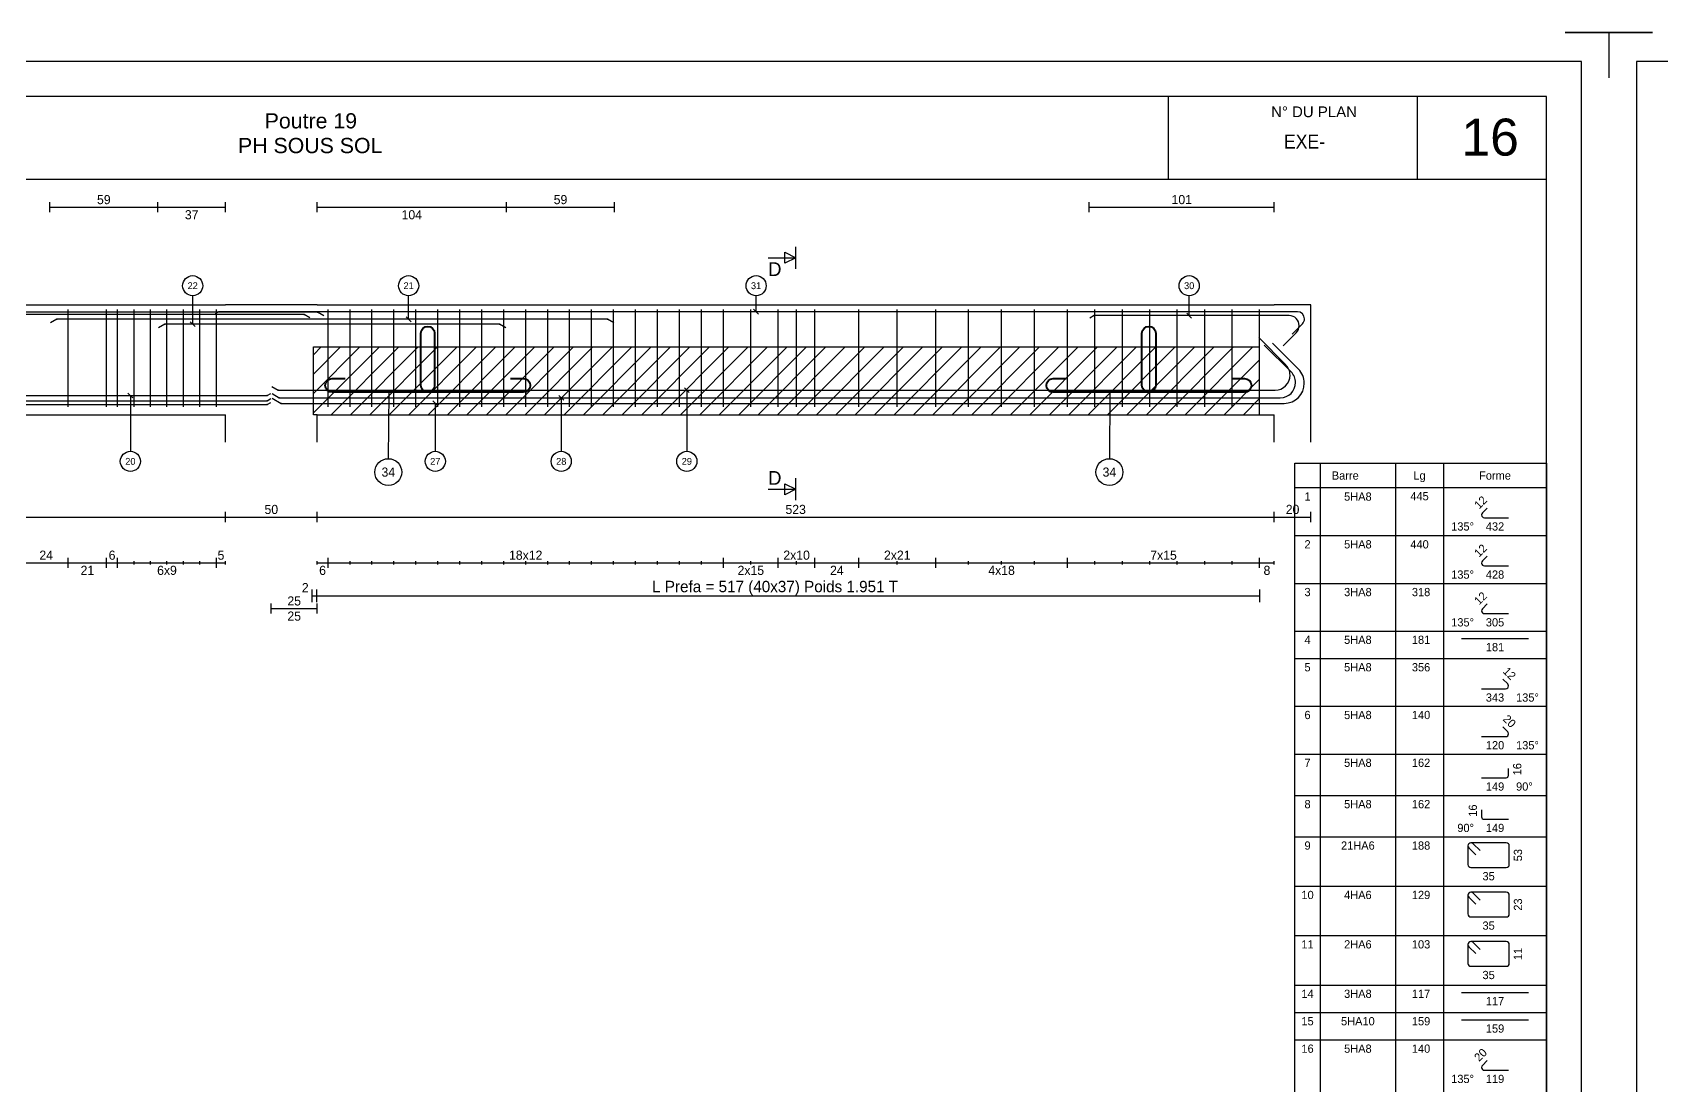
# Model space of a CAD drawing. Extents: x -12912 to 27386, y 1818 to 8189.
# Drawn here: x 5856 to 6746, y 3411 to 3986 of the extents above; entities that cross this region are included whole.
import ezdxf
from ezdxf.enums import TextEntityAlignment as Align

# ---------------------------------------------------------------- set-up
doc = ezdxf.new("R2010")
doc.units = 0
doc.header["$MEASUREMENT"] = 0
doc.linetypes.add('CONTINUE', pattern=[0])
doc.linetypes.add('MEDIUM_DASH', pattern=[0.5, 0.35, -0.15])
doc.layers.get('0').update_dxf_attribs({"linetype": 'CONTINUOUS'})
for name, color, linetype in [('1', 7, 'CONTINUOUS'), ('104', 7, 'CONTINUOUS'), ('173', 7, 'CONTINUOUS'), ('5', 7, 'CONTINUOUS'), ('6', 7, 'CONTINUOUS'), ('7', 7, 'CONTINUOUS'), ('GO-CARTOUCHE', 7, 'CONTINUOUS'), ('GO-TEXTE', 9, 'CONTINUOUS'), ('PYC-HACHURE', 7, 'CONTINUOUS'), ('RDC COFFRAGE', 7, 'CONTINUOUS')]:
    doc.layers.add(name, color=color, linetype=linetype)
doc.layers.add('PYC- HACHURES', color=7, linetype='CONTINUOUS', lineweight=18)
doc.styles.add('TEXTEBA', font='ARIAL.TTF')

# ---------------------------------------------------------------- blocks, each defined once
blk = doc.blocks.new('A$C20507BFC')
at = {"layer": 'RDC COFFRAGE', "color": 5, "linetype": 'CONTINUE', "lineweight": 40, "ltscale": 0.01}
for points in [[(56, 36.05), (56, 36.05)], [(52.25, 32.3), (52.25, 3.75)], [(59.75, 3.75), (59.75, 32.3)], [(0, 3.75), (0, 3.75)], [(10.84, 7.49), (3.75, 7.49)], [(108.25, 7.49), (101.16, 7.49)], [(112, 3.75), (112, 3.75)], [(3.75, 0), (56, 0)], [(56, 0), (108.25, 0)]]:
    blk.add_lwpolyline(points, dxfattribs=at)
for centre, start, end in [((56, 32.3), 90, 180), ((56, 32.3), 0, 90), ((3.75, 3.75), 90, 180), ((3.75, 3.75), 180, 270), ((56, 3.75), 180, 270), ((56, 3.75), 270, 0), ((108.25, 3.75), 0, 90), ((108.25, 3.75), 270, 0)]:
    blk.add_arc(centre, 3.75, start, end, dxfattribs=at)

msp = doc.modelspace()

# ---------------------------------------------------------------- hatches: boundary and pattern name
at = {"layer": 'PYC- HACHURES', "lineweight": 15}
h = msp.add_hatch(dxfattribs=at)
h.set_pattern_fill('ANSI31', color=104, scale=60, style=0)
h.set_pattern_definition([(45, (-411.665, -680.478), (-5.303301, 5.303301), [])])
h.paths.add_polyline_path([(6526.537, 3814.555), (6009.537, 3814.555), (6009.537, 3777.555), (6526.537, 3777.555)])

# ---------------------------------------------------------------- linework, layer by layer
for p, q in [((6693.537, 3986.389), (6717.345, 3986.389)), ((6717.345, 3986.389), (6693.537, 3986.389)), ((6693.537, 3986.389), (6717.345, 3986.389)), ((6717.345, 3986.389), (6693.537, 3986.389)), ((6693.537, 3986.389), (6717.345, 3986.389)), ((6693.537, 3986.389), (6717.345, 3986.389)), ((6717.345, 3986.389), (6693.537, 3986.389)), ((6693.537, 3986.389), (6717.345, 3986.389)), ((6717.345, 3986.389), (6693.537, 3986.389)), ((6693.537, 3986.389), (6717.345, 3986.389)), ((6693.537, 3986.389), (6717.345, 3986.389)), ((6717.345, 3986.389), (6693.537, 3986.389)), ((6693.537, 3986.389), (6717.345, 3986.389)), ((6717.345, 3986.389), (6693.537, 3986.389)), ((6693.537, 3986.389), (6717.345, 3986.389)), ((6693.537, 3986.389), (6717.345, 3986.389)), ((6717.345, 3986.389), (6693.537, 3986.389)), ((6693.537, 3986.389), (6717.345, 3986.389)), ((6717.345, 3986.389), (6693.537, 3986.389)), ((6693.537, 3986.389), (6717.345, 3986.389)), ((6693.537, 3986.389), (6717.345, 3986.389)), ((6717.345, 3986.389), (6693.537, 3986.389)), ((6693.537, 3986.389), (6717.345, 3986.389)), ((6717.345, 3986.389), (6693.537, 3986.389)), ((6693.537, 3986.389), (6717.345, 3986.389)), ((6693.537, 3986.389), (6717.345, 3986.389)), ((6717.345, 3986.389), (6693.537, 3986.389)), ((6693.537, 3986.389), (6717.345, 3986.389)), ((6717.345, 3986.389), (6693.537, 3986.389)), ((6693.537, 3986.389), (6717.345, 3986.389)), ((6693.537, 3986.389), (6717.345, 3986.389)), ((6717.345, 3986.389), (6717.345, 3962.582)), ((6717.345, 3986.389), (6717.345, 3962.582)), ((6717.345, 3986.389), (6717.345, 3962.582)), ((6717.345, 3986.389), (6717.345, 3962.582)), ((6717.345, 3986.389), (6717.345, 3962.582)), ((6717.345, 3986.389), (6717.345, 3962.582)), ((6717.345, 3986.389), (6717.345, 3962.582)), ((6717.345, 3986.389), (6717.345, 3962.582)), ((6717.345, 3986.389), (6717.345, 3962.582)), ((6717.345, 3986.389), (6717.345, 3962.582)), ((6717.345, 3986.389), (6717.345, 3962.582)), ((6717.345, 3986.389), (6717.345, 3962.582)), ((6717.345, 3986.389), (6717.345, 3962.582)), ((6717.345, 3986.389), (6717.345, 3962.582)), ((6717.345, 3986.389), (6717.345, 3962.582)), ((6717.345, 3986.389), (6717.345, 3962.582)), ((6717.345, 3986.389), (6717.345, 3962.582)), ((6741.152, 3986.389), (6717.345, 3986.389)), ((6717.345, 3986.389), (6741.152, 3986.389)), ((6741.152, 3986.389), (6717.345, 3986.389)), ((6717.345, 3986.389), (6741.152, 3986.389)), ((6741.152, 3986.389), (6717.345, 3986.389)), ((6741.152, 3986.389), (6717.345, 3986.389)), ((6717.345, 3986.389), (6741.152, 3986.389)), ((6741.152, 3986.389), (6717.345, 3986.389)), ((6717.345, 3986.389), (6741.152, 3986.389)), ((6741.152, 3986.389), (6717.345, 3986.389)), ((6741.152, 3986.389), (6717.345, 3986.389)), ((6717.345, 3986.389), (6741.152, 3986.389)), ((6741.152, 3986.389), (6717.345, 3986.389)), ((6717.345, 3986.389), (6741.152, 3986.389)), ((6741.152, 3986.389), (6717.345, 3986.389)), ((6741.152, 3986.389), (6717.345, 3986.389)), ((6717.345, 3986.389), (6741.152, 3986.389)), ((6741.152, 3986.389), (6717.345, 3986.389)), ((6717.345, 3986.389), (6741.152, 3986.389)), ((6741.152, 3986.389), (6717.345, 3986.389)), ((6741.152, 3986.389), (6717.345, 3986.389)), ((6717.345, 3986.389), (6717.345, 3962.582)), ((6717.345, 3986.389), (6741.152, 3986.389)), ((6741.152, 3986.389), (6717.345, 3986.389)), ((6717.345, 3986.389), (6741.152, 3986.389)), ((6741.152, 3986.389), (6717.345, 3986.389)), ((6741.152, 3986.389), (6717.345, 3986.389)), ((6717.345, 3986.389), (6717.345, 3962.582)), ((6717.345, 3986.389), (6741.152, 3986.389)), ((6741.152, 3986.389), (6717.345, 3986.389)), ((6717.345, 3986.389), (6741.152, 3986.389)), ((6741.152, 3986.389), (6717.345, 3986.389)), ((6741.152, 3986.389), (6717.345, 3986.389)), ((6717.345, 3986.389), (6717.345, 3962.582)), ((6717.345, 3986.389), (6717.345, 3962.582)), ((6717.345, 3986.389), (6717.345, 3962.582)), ((6717.345, 3986.389), (6717.345, 3962.582)), ((6717.345, 3986.389), (6717.345, 3962.582)), ((6717.345, 3986.389), (6717.345, 3962.582)), ((6717.345, 3986.389), (6717.345, 3962.582)), ((6717.345, 3986.389), (6717.345, 3962.582)), ((6741.152, 3986.389), (6717.345, 3986.389)), ((6717.345, 3986.389), (6741.152, 3986.389)), ((6741.152, 3986.389), (6717.345, 3986.389)), ((6717.345, 3986.389), (6741.152, 3986.389)), ((6741.152, 3986.389), (6717.345, 3986.389)), ((6741.152, 3986.389), (6717.345, 3986.389)), ((6717.345, 3986.389), (6741.152, 3986.389)), ((6741.152, 3986.389), (6717.345, 3986.389)), ((6717.345, 3986.389), (6741.152, 3986.389)), ((6741.152, 3986.389), (6717.345, 3986.389)), ((6741.152, 3986.389), (6717.345, 3986.389)), ((6717.345, 3986.389), (6741.152, 3986.389)), ((6741.152, 3986.389), (6717.345, 3986.389)), ((6717.345, 3986.389), (6741.152, 3986.389)), ((6741.152, 3986.389), (6717.345, 3986.389)), ((6741.152, 3986.389), (6717.345, 3986.389)), ((6717.345, 3986.389), (6741.152, 3986.389)), ((6741.152, 3986.389), (6717.345, 3986.389)), ((6717.345, 3986.389), (6741.152, 3986.389)), ((6741.152, 3986.389), (6717.345, 3986.389)), ((6741.152, 3986.389), (6717.345, 3986.389)), ((6717.345, 3986.389), (6717.345, 3962.582)), ((6717.345, 3986.389), (6741.152, 3986.389)), ((6741.152, 3986.389), (6717.345, 3986.389)), ((6717.345, 3986.389), (6741.152, 3986.389)), ((6741.152, 3986.389), (6717.345, 3986.389)), ((6741.152, 3986.389), (6717.345, 3986.389)), ((6717.345, 3986.389), (6717.345, 3962.582)), ((6717.345, 3986.389), (6741.152, 3986.389)), ((6741.152, 3986.389), (6717.345, 3986.389)), ((6717.345, 3986.389), (6741.152, 3986.389)), ((6741.152, 3986.389), (6717.345, 3986.389)), ((6741.152, 3986.389), (6717.345, 3986.389)), ((6717.345, 3986.389), (6717.345, 3962.582)), ((6717.345, 3986.389), (6717.345, 3962.582)), ((6717.345, 3986.389), (6717.345, 3962.582)), ((6717.345, 3986.389), (6717.345, 3962.582)), ((6717.345, 3986.389), (6717.345, 3962.582)), ((6717.345, 3986.389), (6717.345, 3962.582)), ((6717.345, 3986.389), (6717.345, 3962.582)), ((6717.345, 3986.389), (6717.345, 3962.582)), ((6741.152, 3986.389), (6717.345, 3986.389)), ((6717.345, 3986.389), (6741.152, 3986.389)), ((6741.152, 3986.389), (6717.345, 3986.389)), ((6717.345, 3986.389), (6741.152, 3986.389)), ((6741.152, 3986.389), (6717.345, 3986.389)), ((6741.152, 3986.389), (6717.345, 3986.389)), ((6717.345, 3986.389), (6741.152, 3986.389)), ((6741.152, 3986.389), (6717.345, 3986.389)), ((6717.345, 3986.389), (6741.152, 3986.389)), ((6741.152, 3986.389), (6717.345, 3986.389)), ((6741.152, 3986.389), (6717.345, 3986.389)), ((6717.345, 3986.389), (6741.152, 3986.389)), ((6741.152, 3986.389), (6717.345, 3986.389)), ((6717.345, 3986.389), (6741.152, 3986.389)), ((6741.152, 3986.389), (6717.345, 3986.389)), ((6741.152, 3986.389), (6717.345, 3986.389)), ((6717.345, 3986.389), (6741.152, 3986.389)), ((6741.152, 3986.389), (6717.345, 3986.389)), ((6717.345, 3986.389), (6741.152, 3986.389)), ((6741.152, 3986.389), (6717.345, 3986.389)), ((6741.152, 3986.389), (6717.345, 3986.389)), ((6717.345, 3986.389), (6717.345, 3962.582)), ((6717.345, 3986.389), (6741.152, 3986.389)), ((6741.152, 3986.389), (6717.345, 3986.389)), ((6717.345, 3986.389), (6741.152, 3986.389)), ((6741.152, 3986.389), (6717.345, 3986.389)), ((6741.152, 3986.389), (6717.345, 3986.389)), ((6717.345, 3986.389), (6717.345, 3962.582)), ((6717.345, 3986.389), (6741.152, 3986.389)), ((6741.152, 3986.389), (6717.345, 3986.389)), ((6717.345, 3986.389), (6741.152, 3986.389)), ((6741.152, 3986.389), (6717.345, 3986.389)), ((6741.152, 3986.389), (6717.345, 3986.389)), ((6717.345, 3986.389), (6717.345, 3962.582)), ((6717.345, 3986.389), (6717.345, 3962.582)), ((6717.345, 3986.389), (6717.345, 3962.582)), ((6717.345, 3986.389), (6717.345, 3962.582)), ((6717.345, 3986.389), (6717.345, 3962.582)), ((6717.345, 3986.389), (6717.345, 3962.582)), ((6717.345, 3986.389), (6717.345, 3962.582)), ((6717.345, 3986.389), (6717.345, 3962.582)), ((6741.152, 3986.389), (6717.345, 3986.389)), ((6717.345, 3986.389), (6741.152, 3986.389)), ((6741.152, 3986.389), (6717.345, 3986.389)), ((6717.345, 3986.389), (6741.152, 3986.389)), ((6741.152, 3986.389), (6717.345, 3986.389)), ((6741.152, 3986.389), (6717.345, 3986.389)), ((6717.345, 3986.389), (6741.152, 3986.389)), ((6741.152, 3986.389), (6717.345, 3986.389)), ((6717.345, 3986.389), (6741.152, 3986.389)), ((6741.152, 3986.389), (6717.345, 3986.389)), ((6741.152, 3986.389), (6717.345, 3986.389)), ((6717.345, 3986.389), (6741.152, 3986.389)), ((6741.152, 3986.389), (6717.345, 3986.389)), ((6717.345, 3986.389), (6741.152, 3986.389)), ((6741.152, 3986.389), (6717.345, 3986.389)), ((6741.152, 3986.389), (6717.345, 3986.389)), ((6717.345, 3986.389), (6741.152, 3986.389)), ((6741.152, 3986.389), (6717.345, 3986.389)), ((6717.345, 3986.389), (6741.152, 3986.389)), ((6741.152, 3986.389), (6717.345, 3986.389)), ((6741.152, 3986.389), (6717.345, 3986.389)), ((6717.345, 3986.389), (6717.345, 3962.582)), ((6717.345, 3986.389), (6741.152, 3986.389)), ((6741.152, 3986.389), (6717.345, 3986.389)), ((6717.345, 3986.389), (6741.152, 3986.389)), ((6741.152, 3986.389), (6717.345, 3986.389)), ((6741.152, 3986.389), (6717.345, 3986.389)), ((6717.345, 3986.389), (6717.345, 3962.582)), ((6717.345, 3986.389), (6741.152, 3986.389)), ((6741.152, 3986.389), (6717.345, 3986.389)), ((6717.345, 3986.389), (6741.152, 3986.389)), ((6741.152, 3986.389), (6717.345, 3986.389)), ((6741.152, 3986.389), (6717.345, 3986.389)), ((6717.345, 3986.389), (6717.345, 3962.582)), ((6717.345, 3985.504), (6717.345, 3961.697)), ((6717.345, 3985.504), (6717.345, 3961.697)), ((6717.345, 3985.504), (6717.345, 3961.697)), ((6717.345, 3985.504), (6717.345, 3961.697)), ((6717.345, 3985.504), (6717.345, 3961.697)), ((6717.345, 3985.504), (6717.345, 3961.697)), ((6717.345, 3985.504), (6717.345, 3961.697)), ((6717.345, 3985.504), (6717.345, 3961.697)), ((6717.345, 3985.504), (6717.345, 3961.697)), ((6717.345, 3985.504), (6717.345, 3961.697)), ((6717.345, 3985.504), (6717.345, 3961.697)), ((6717.345, 3985.504), (6717.345, 3961.697)), ((6717.345, 3985.504), (6717.345, 3961.697)), ((6717.345, 3985.504), (6717.345, 3961.697)), ((6717.345, 3985.504), (6717.345, 3961.697)), ((6717.345, 3985.504), (6717.345, 3961.697)), ((6717.345, 3985.504), (6717.345, 3961.697)), ((6717.345, 3985.504), (6717.345, 3961.697)), ((6717.345, 3985.504), (6717.345, 3961.697)), ((6717.345, 3985.504), (6717.345, 3961.697)), ((6717.345, 3985.504), (6717.345, 3961.697))]:
    msp.add_line(p, q)
at = {"layer": '1', "color": 1}
for points in [[(6540.745, 3804.943), (6526.028, 3819.66)], [(6543.716, 3800.963), (6529.09, 3815.59)], [(6547.725, 3802.523), (6533.583, 3816.665)], [(5986.887, 3792.951), (5990.361, 3790.944)], [(6543.147, 3799.144), (6543.147, 3799.144)], [(6546.147, 3795.094), (6546.147, 3795.094)], [(6550.947, 3794.744), (6550.947, 3794.744)], [(5708.722, 3788.044), (5984.351, 3788.044)], [(5708.722, 3785.194), (5984.351, 3785.194)], [(5708.722, 3783.144), (5984.351, 3783.144)], [(5984.351, 3788.044), (5986.337, 3789.191)], [(5984.351, 3785.194), (5986.337, 3786.341)], [(5984.351, 3783.144), (5986.337, 3784.291)], [(5986.937, 3789.087), (5990.908, 3786.794)], [(5987.037, 3786.61), (5992.001, 3783.744)], [(5990.361, 3790.944), (6534.947, 3790.944)], [(5990.908, 3786.794), (6537.847, 3786.794)], [(5992.001, 3783.744), (6539.947, 3783.744)]]:
    msp.add_lwpolyline(points, dxfattribs=at)
for centre, radius, start, end in [((6534.947, 3799.144), 8.2, 0, 45), ((6537.847, 3795.094), 8.3, 0, 45), ((6539.947, 3794.744), 11, 0, 45), ((6534.947, 3799.144), 8.2, 270, 0), ((6537.847, 3795.094), 8.3, 270, 0), ((6539.947, 3794.744), 11, 270, 0)]:
    msp.add_arc(centre, radius, start, end, dxfattribs=at)
for p in [(5984.351, 3788.044), (5984.351, 3785.194), (5984.351, 3783.144), (5990.361, 3790.944), (5990.908, 3786.794), (5992.001, 3783.744)]:
    msp.add_point(p, dxfattribs=at)
at = {"layer": '104', "color": 104}
for points in [[(6258.037, 3863.305), (6273.037, 3863.305)], [(6273.037, 3857.305), (6273.037, 3869.305)], [(6273.037, 3730.805), (6273.037, 3742.805)], [(6258.037, 3736.805), (6273.037, 3736.805)]]:
    msp.add_lwpolyline(points, dxfattribs=at)
for points in [[(6273.037, 3863.305), (6267.037, 3860.305), (6267.037, 3866.305), (6273.037, 3863.305)], [(6273.037, 3736.805), (6267.037, 3733.805), (6267.037, 3739.805), (6273.037, 3736.805)]]:
    msp.add_lwpolyline(points, close=True, dxfattribs=at)
at = {"layer": '173', "color": 173}
for points in [[(6011.724, 3833.555), (5681.349, 3833.555)], [(6004.554, 3832.255), (5688.519, 3832.255)], [(5875.537, 3781.944), (5875.537, 3835.055)], [(5896.537, 3781.944), (5896.537, 3835.055)], [(5902.537, 3781.944), (5902.537, 3835.055)], [(5911.537, 3781.944), (5911.537, 3835.055)], [(5920.537, 3781.944), (5920.537, 3835.055)], [(5929.537, 3781.944), (5929.537, 3835.055)], [(5938.537, 3781.944), (5938.537, 3835.055)], [(5947.537, 3781.944), (5947.537, 3835.055)], [(5957.858, 3833.855), (5955.872, 3832.709)], [(5956.537, 3781.944), (5956.537, 3835.055)], [(6547.147, 3833.855), (5957.858, 3833.855)], [(6007.533, 3830.535), (6004.554, 3832.255)], [(6015.199, 3831.549), (6011.724, 3833.555)], [(6017.537, 3781.944), (6017.537, 3835.055)], [(6029.537, 3781.944), (6029.537, 3835.055)], [(6041.537, 3781.944), (6041.537, 3835.055)], [(6053.537, 3781.944), (6053.537, 3835.055)], [(6065.537, 3781.944), (6065.537, 3835.055)], [(6077.537, 3781.944), (6077.537, 3835.055)], [(6089.537, 3781.944), (6089.537, 3835.055)], [(6101.537, 3781.944), (6101.537, 3835.055)], [(6113.537, 3781.944), (6113.537, 3835.055)], [(6125.537, 3781.944), (6125.537, 3835.055)], [(6137.537, 3781.944), (6137.537, 3835.055)], [(6149.537, 3781.944), (6149.537, 3835.055)], [(6161.537, 3781.944), (6161.537, 3835.055)], [(6173.537, 3781.944), (6173.537, 3835.055)], [(6185.537, 3781.944), (6185.537, 3835.055)], [(6197.537, 3781.944), (6197.537, 3835.055)], [(6209.537, 3781.944), (6209.537, 3835.055)], [(6221.537, 3781.944), (6221.537, 3835.055)], [(6233.537, 3781.944), (6233.537, 3835.055)], [(6248.537, 3781.944), (6248.537, 3835.055)], [(6263.537, 3781.944), (6263.537, 3835.055)], [(6273.537, 3781.944), (6273.537, 3835.055)], [(6283.537, 3781.944), (6283.537, 3835.055)], [(6307.537, 3781.944), (6307.537, 3835.055)], [(6328.537, 3781.944), (6328.537, 3835.055)], [(6349.537, 3781.944), (6349.537, 3835.055)], [(6367.537, 3781.944), (6367.537, 3835.055)], [(6385.537, 3781.944), (6385.537, 3835.055)], [(6403.537, 3781.944), (6403.537, 3835.055)], [(6421.537, 3781.944), (6421.537, 3835.055)], [(6436.537, 3781.944), (6436.537, 3835.055)], [(6451.537, 3781.944), (6451.537, 3835.055)], [(6466.537, 3781.944), (6466.537, 3835.055)], [(6481.537, 3781.944), (6481.537, 3835.055)], [(6496.537, 3781.944), (6496.537, 3835.055)], [(6511.537, 3781.944), (6511.537, 3835.055)], [(6526.537, 3781.944), (6526.537, 3835.055)], [(6544.248, 3821.54), (6549.905, 3827.197)], [(6551.047, 3829.955), (6551.047, 3829.955)], [(6559.595, 3751.063), (6559.595, 3038.329)], [(6600.845, 3751.063), (6600.845, 3038.329)], [(6626.97, 3751.063), (6626.97, 3038.329)], [(6683.345, 3751.063), (6683.345, 3038.329)], [(6545.845, 3737.763), (6683.345, 3737.763)], [(6647.782, 3722.79), (6647.782, 3722.79)], [(6650.848, 3726.504), (6648.241, 3723.897)], [(6649.348, 3721.224), (6662.532, 3721.224)], [(6545.845, 3711.47), (6683.345, 3711.47)], [(6647.782, 3696.497), (6647.782, 3696.497)], [(6650.848, 3700.211), (6648.241, 3697.604)], [(6649.348, 3694.931), (6662.532, 3694.931)], [(6545.845, 3685.378), (6683.345, 3685.378)], [(6647.782, 3670.404), (6647.782, 3670.404)], [(6650.848, 3674.119), (6648.241, 3671.511)], [(6649.348, 3668.839), (6662.532, 3668.839)], [(6545.845, 3659.286), (6683.345, 3659.286)], [(6636.835, 3655.286), (6673.479, 3655.286)], [(6545.845, 3644.286), (6683.345, 3644.286)], [(6662.073, 3630.419), (6659.466, 3633.026)], [(6647.782, 3627.746), (6660.966, 3627.746)], [(6662.532, 3629.312), (6662.532, 3629.312)], [(6545.845, 3618.193), (6683.345, 3618.193)], [(6662.073, 3604.327), (6659.466, 3606.934)], [(6647.782, 3601.654), (6660.966, 3601.654)], [(6662.532, 3603.22), (6662.532, 3603.22)], [(6545.845, 3592.101), (6683.345, 3592.101)], [(6647.782, 3579.108), (6661.174, 3579.108)], [(6662.532, 3580.466), (6662.532, 3584.154)], [(6545.845, 3569.473), (6683.345, 3569.473)], [(6647.782, 3561.526), (6647.782, 3557.838)], [(6649.14, 3556.481), (6662.532, 3556.481)], [(6545.845, 3546.846), (6683.345, 3546.846)], [(6642.002, 3543.596), (6642.002, 3543.596)], [(6661.312, 3543.596), (6642.002, 3543.596)], [(6646.966, 3539.303), (6643.148, 3543.121)], [(6640.382, 3541.976), (6640.382, 3531.716)], [(6640.382, 3541.976), (6640.382, 3541.976)], [(6640.856, 3540.83), (6644.675, 3537.012)], [(6662.932, 3531.716), (6662.932, 3541.976)], [(6642.002, 3530.096), (6661.312, 3530.096)], [(6545.845, 3519.846), (6683.345, 3519.846)], [(6642.002, 3516.596), (6642.002, 3516.596)], [(6661.312, 3516.596), (6642.002, 3516.596)], [(6646.966, 3512.303), (6643.148, 3516.121)], [(6640.382, 3514.976), (6640.382, 3504.716)], [(6640.382, 3514.976), (6640.382, 3514.976)], [(6640.856, 3513.83), (6644.675, 3510.012)], [(6662.932, 3504.716), (6662.932, 3514.976)], [(6642.002, 3503.096), (6661.312, 3503.096)], [(6545.845, 3492.846), (6683.345, 3492.846)], [(6642.002, 3489.596), (6642.002, 3489.596)], [(6661.312, 3489.596), (6642.002, 3489.596)], [(6646.966, 3485.303), (6643.148, 3489.121)], [(6640.382, 3487.976), (6640.382, 3477.716)], [(6640.382, 3487.976), (6640.382, 3487.976)], [(6640.856, 3486.83), (6644.675, 3483.012)], [(6662.932, 3477.716), (6662.932, 3487.976)], [(6642.002, 3476.096), (6661.312, 3476.096)], [(6545.845, 3465.846), (6683.345, 3465.846)], [(6545.845, 3465.846), (6683.345, 3465.846)], [(6636.835, 3461.846), (6673.479, 3461.846)], [(6545.845, 3450.846), (6683.345, 3450.846)], [(6636.835, 3446.846), (6673.479, 3446.846)], [(6545.845, 3435.846), (6683.345, 3435.846)], [(6647.782, 3420.872), (6647.782, 3420.872)], [(6650.848, 3424.587), (6648.241, 3421.979)], [(6649.348, 3419.307), (6662.532, 3419.307)]]:
    msp.add_lwpolyline(points, dxfattribs=at)
msp.add_lwpolyline([(6545.845, 3751.063), (6683.345, 3751.063), (6683.345, 2969.504), (6545.845, 2969.504), (6545.845, 3751.063)], close=True, dxfattribs=at)
for centre, radius, start, end in [((6547.147, 3829.955), 3.9, 0, 90), ((6547.147, 3829.955), 3.9, 315, 0), ((6649.348, 3722.79), 1.566, 135, 180), ((6649.348, 3722.79), 1.566, 180, 270), ((6649.348, 3696.497), 1.566, 135, 180), ((6649.348, 3696.497), 1.566, 180, 270), ((6649.348, 3670.404), 1.566, 135, 180), ((6649.348, 3670.404), 1.566, 180, 270), ((6660.966, 3629.312), 1.566, 270, 0), ((6660.966, 3629.312), 1.566, 0, 45), ((6660.966, 3603.22), 1.566, 270, 0), ((6660.966, 3603.22), 1.566, 0, 45), ((6661.174, 3580.466), 1.358, 270, 0), ((6649.14, 3557.838), 1.358, 180, 270), ((6642.002, 3541.976), 1.62, 90, 180), ((6642.002, 3541.976), 1.62, 45, 90), ((6661.312, 3541.976), 1.62, 0, 90), ((6642.002, 3541.976), 1.62, 180, 225), ((6642.002, 3531.716), 1.62, 180, 270), ((6661.312, 3531.716), 1.62, 270, 0), ((6642.002, 3514.976), 1.62, 90, 180), ((6642.002, 3514.976), 1.62, 45, 90), ((6661.312, 3514.976), 1.62, 0, 90), ((6642.002, 3514.976), 1.62, 180, 225), ((6642.002, 3504.716), 1.62, 180, 270), ((6661.312, 3504.716), 1.62, 270, 0), ((6642.002, 3487.976), 1.62, 90, 180), ((6642.002, 3487.976), 1.62, 45, 90), ((6661.312, 3487.976), 1.62, 0, 90), ((6642.002, 3487.976), 1.62, 180, 225), ((6642.002, 3477.716), 1.62, 180, 270), ((6661.312, 3477.716), 1.62, 270, 0), ((6649.348, 3420.872), 1.566, 135, 180), ((6649.348, 3420.872), 1.566, 180, 270)]:
    msp.add_arc(centre, radius, start, end, dxfattribs=at)
for p in [(5957.858, 3833.855), (6004.554, 3832.255), (6011.724, 3833.555)]:
    msp.add_point(p, dxfattribs=at)
at = {"layer": '5', "color": 5}
for points in [[(5865.524, 3888.222), (5865.524, 3893.722)], [(5865.524, 3890.972), (5924.524, 3890.972)], [(5924.524, 3888.222), (5924.524, 3893.722)], [(5924.524, 3890.972), (5961.537, 3890.972)], [(5961.537, 3888.222), (5961.537, 3893.722)], [(6011.537, 3888.222), (6011.537, 3893.722)], [(6011.537, 3890.972), (6115.049, 3890.972)], [(6115.049, 3888.222), (6115.049, 3893.722)], [(6115.049, 3890.972), (6174.049, 3890.972)], [(6174.049, 3888.222), (6174.049, 3893.722)], [(6433.456, 3888.222), (6433.456, 3893.722)], [(6433.456, 3890.972), (6534.537, 3890.972)], [(6534.537, 3888.222), (6534.537, 3893.722)], [(5869.349, 3829.705), (5865.874, 3827.699)], [(6170.224, 3829.705), (5869.349, 3829.705)], [(5928.349, 3827.055), (5924.874, 3825.049)], [(6111.224, 3827.055), (5928.349, 3827.055)], [(6114.699, 3825.049), (6111.224, 3827.055)], [(6173.699, 3827.699), (6170.224, 3829.705)], [(6436.188, 3831.705), (6433.706, 3830.272)], [(6542.647, 3831.705), (6436.188, 3831.705)], [(6539.465, 3815.245), (6546.536, 3822.316)], [(6548.147, 3826.205), (6548.147, 3826.205)], [(5731.537, 3721.638), (5961.537, 3721.638)], [(5961.537, 3718.888), (5961.537, 3724.388)], [(5961.537, 3721.638), (6011.537, 3721.638)], [(6011.537, 3718.888), (6011.537, 3724.388)], [(6011.537, 3721.638), (6534.537, 3721.638)], [(6534.537, 3718.888), (6534.537, 3724.388)], [(6534.537, 3721.638), (6554.537, 3721.638)], [(6554.537, 3718.888), (6554.537, 3724.388)], [(5851.537, 3696.638), (5875.537, 3696.638)], [(5875.537, 3693.888), (5875.537, 3699.388)], [(5875.537, 3695.722), (5875.537, 3697.555)], [(5875.537, 3696.638), (5896.537, 3696.638)], [(5896.537, 3693.888), (5896.537, 3699.388)], [(5896.537, 3695.722), (5896.537, 3697.555)], [(5896.537, 3696.638), (5902.537, 3696.638)], [(5902.537, 3693.888), (5902.537, 3699.388)], [(5902.537, 3695.722), (5902.537, 3697.555)], [(5902.537, 3696.638), (5911.537, 3696.638)], [(5902.537, 3696.638), (5956.537, 3696.638)], [(5911.537, 3695.722), (5911.537, 3697.555)], [(5911.537, 3696.638), (5920.537, 3696.638)], [(5920.537, 3695.722), (5920.537, 3697.555)], [(5920.537, 3696.638), (5929.537, 3696.638)], [(5929.537, 3695.722), (5929.537, 3697.555)], [(5929.537, 3696.638), (5938.537, 3696.638)], [(5938.537, 3695.722), (5938.537, 3697.555)], [(5938.537, 3696.638), (5947.537, 3696.638)], [(5947.537, 3695.722), (5947.537, 3697.555)], [(5947.537, 3696.638), (5956.537, 3696.638)], [(5956.537, 3693.888), (5956.537, 3699.388)], [(5956.537, 3695.722), (5956.537, 3697.555)], [(5956.537, 3696.638), (5961.537, 3696.638)], [(5961.537, 3695.722), (5961.537, 3697.555)], [(6011.537, 3695.722), (6011.537, 3697.555)], [(6011.537, 3696.638), (6017.537, 3696.638)], [(6017.537, 3693.888), (6017.537, 3699.388)], [(6017.537, 3695.722), (6017.537, 3697.555)], [(6017.537, 3696.638), (6029.537, 3696.638)], [(6017.537, 3696.638), (6233.537, 3696.638)], [(6029.537, 3695.722), (6029.537, 3697.555)], [(6029.537, 3696.638), (6041.537, 3696.638)], [(6041.537, 3695.722), (6041.537, 3697.555)], [(6041.537, 3696.638), (6053.537, 3696.638)], [(6053.537, 3695.722), (6053.537, 3697.555)], [(6053.537, 3696.638), (6065.537, 3696.638)], [(6065.537, 3695.722), (6065.537, 3697.555)], [(6065.537, 3696.638), (6077.537, 3696.638)], [(6077.537, 3695.722), (6077.537, 3697.555)], [(6077.537, 3696.638), (6089.537, 3696.638)], [(6089.537, 3695.722), (6089.537, 3697.555)], [(6089.537, 3696.638), (6101.537, 3696.638)], [(6101.537, 3695.722), (6101.537, 3697.555)], [(6101.537, 3696.638), (6113.537, 3696.638)], [(6113.537, 3695.722), (6113.537, 3697.555)], [(6113.537, 3696.638), (6125.537, 3696.638)], [(6125.537, 3695.722), (6125.537, 3697.555)], [(6125.537, 3696.638), (6137.537, 3696.638)], [(6137.537, 3695.722), (6137.537, 3697.555)], [(6137.537, 3696.638), (6149.537, 3696.638)], [(6149.537, 3695.722), (6149.537, 3697.555)], [(6149.537, 3696.638), (6161.537, 3696.638)], [(6161.537, 3695.722), (6161.537, 3697.555)], [(6161.537, 3696.638), (6173.537, 3696.638)], [(6173.537, 3695.722), (6173.537, 3697.555)], [(6173.537, 3696.638), (6185.537, 3696.638)], [(6185.537, 3695.722), (6185.537, 3697.555)], [(6185.537, 3696.638), (6197.537, 3696.638)], [(6197.537, 3695.722), (6197.537, 3697.555)], [(6197.537, 3696.638), (6209.537, 3696.638)], [(6209.537, 3695.722), (6209.537, 3697.555)], [(6209.537, 3696.638), (6221.537, 3696.638)], [(6221.537, 3695.722), (6221.537, 3697.555)], [(6221.537, 3696.638), (6233.537, 3696.638)], [(6233.537, 3693.888), (6233.537, 3699.388)], [(6233.537, 3695.722), (6233.537, 3697.555)], [(6233.537, 3696.638), (6248.537, 3696.638)], [(6233.537, 3696.638), (6263.537, 3696.638)], [(6248.537, 3695.722), (6248.537, 3697.555)], [(6248.537, 3696.638), (6263.537, 3696.638)], [(6263.537, 3693.888), (6263.537, 3699.388)], [(6263.537, 3695.722), (6263.537, 3697.555)], [(6263.537, 3696.638), (6273.537, 3696.638)], [(6263.537, 3696.638), (6283.537, 3696.638)], [(6273.537, 3695.722), (6273.537, 3697.555)], [(6273.537, 3696.638), (6283.537, 3696.638)], [(6283.537, 3693.888), (6283.537, 3699.388)], [(6283.537, 3695.722), (6283.537, 3697.555)], [(6283.537, 3696.638), (6307.537, 3696.638)], [(6307.537, 3693.888), (6307.537, 3699.388)], [(6307.537, 3695.722), (6307.537, 3697.555)], [(6307.537, 3696.638), (6328.537, 3696.638)], [(6307.537, 3696.638), (6349.537, 3696.638)], [(6328.537, 3695.722), (6328.537, 3697.555)], [(6328.537, 3696.638), (6349.537, 3696.638)], [(6349.537, 3693.888), (6349.537, 3699.388)], [(6349.537, 3695.722), (6349.537, 3697.555)], [(6349.537, 3696.638), (6367.537, 3696.638)], [(6349.537, 3696.638), (6421.537, 3696.638)], [(6367.537, 3695.722), (6367.537, 3697.555)], [(6367.537, 3696.638), (6385.537, 3696.638)], [(6385.537, 3695.722), (6385.537, 3697.555)], [(6385.537, 3696.638), (6403.537, 3696.638)], [(6403.537, 3695.722), (6403.537, 3697.555)], [(6403.537, 3696.638), (6421.537, 3696.638)], [(6421.537, 3693.888), (6421.537, 3699.388)], [(6421.537, 3695.722), (6421.537, 3697.555)], [(6421.537, 3696.638), (6436.537, 3696.638)], [(6421.537, 3696.638), (6526.537, 3696.638)], [(6436.537, 3695.722), (6436.537, 3697.555)], [(6436.537, 3696.638), (6451.537, 3696.638)], [(6451.537, 3695.722), (6451.537, 3697.555)], [(6451.537, 3696.638), (6466.537, 3696.638)], [(6466.537, 3695.722), (6466.537, 3697.555)], [(6466.537, 3696.638), (6481.537, 3696.638)], [(6481.537, 3695.722), (6481.537, 3697.555)], [(6481.537, 3696.638), (6496.537, 3696.638)], [(6496.537, 3695.722), (6496.537, 3697.555)], [(6496.537, 3696.638), (6511.537, 3696.638)], [(6511.537, 3695.722), (6511.537, 3697.555)], [(6511.537, 3696.638), (6526.537, 3696.638)], [(6526.537, 3693.888), (6526.537, 3699.388)], [(6526.537, 3695.722), (6526.537, 3697.555)], [(6526.537, 3696.638), (6534.537, 3696.638)], [(6534.537, 3695.722), (6534.537, 3697.555)], [(5986.537, 3668.888), (5986.537, 3674.388)], [(5986.537, 3671.638), (6011.537, 3671.638)], [(6011.537, 3668.888), (6011.537, 3674.388)]]:
    msp.add_lwpolyline(points, dxfattribs=at)
for start, end in [(0, 90), (315, 0)]:
    msp.add_arc((6542.647, 3826.205), 5.5, start, end, dxfattribs=at)
for p in [(5869.349, 3829.705), (5928.349, 3827.055), (6111.224, 3827.055), (6170.224, 3829.705), (6436.188, 3831.705)]:
    msp.add_point(p, dxfattribs=at)
at = {"layer": '6', "color": 6}
for points in [[(5943.577, 3827.055), (5943.577, 3842.555)], [(6061.563, 3829.705), (6061.563, 3842.555)], [(6251.41, 3833.855), (6251.41, 3842.555)], [(6488.052, 3831.705), (6488.052, 3842.555)], [(5942.251, 3828.381), (5944.902, 3825.729)], [(6060.237, 3831.031), (6062.889, 3828.379)], [(6250.084, 3835.181), (6252.736, 3832.529)], [(6486.726, 3833.031), (6489.377, 3830.379)], [(6214.909, 3789.619), (6212.257, 3792.27)], [(5910.862, 3786.719), (5908.211, 3789.37)], [(5909.537, 3788.044), (5909.537, 3757.555)], [(6050.689, 3789.786), (6050.458, 3753.511)], [(6077.461, 3782.419), (6074.809, 3785.07)], [(6076.135, 3783.744), (6076.135, 3757.555)], [(6146.288, 3785.469), (6143.637, 3788.12)], [(6144.963, 3786.794), (6144.963, 3757.555)], [(6213.583, 3790.944), (6213.583, 3757.555)], [(6444.689, 3789.786), (6444.458, 3753.511)]]:
    msp.add_lwpolyline(points, dxfattribs=at)
for centre, radius in [((5943.577, 3848.055), 5.5), ((6061.563, 3848.055), 5.5), ((6251.41, 3848.055), 5.5), ((6488.052, 3848.055), 5.5), ((5909.537, 3752.055), 5.5), ((6076.135, 3752.055), 5.5), ((6144.963, 3752.055), 5.5), ((6213.583, 3752.055), 5.5), ((6050.456, 3746.177), 7.333), ((6444.456, 3746.177), 7.333)]:
    msp.add_circle(centre, radius, dxfattribs=at)
at = {"layer": '7', "color": 7}
for points in [[(5731.537, 3837.555), (5961.537, 3837.555)], [(6011.537, 3837.555), (5961.537, 3837.555)], [(6011.537, 3837.555), (6534.537, 3837.555)], [(6554.537, 3837.555), (6534.537, 3837.555)], [(6554.537, 3837.555), (6544.537, 3837.555)], [(6554.537, 3762.555), (6554.537, 3837.555)], [(5731.537, 3777.555), (5961.537, 3777.555)], [(5961.537, 3762.555), (5961.537, 3777.555)], [(6011.537, 3777.555), (6534.537, 3777.555)], [(6011.537, 3762.555), (6011.537, 3777.555)], [(6534.537, 3762.555), (6534.537, 3777.555)], [(6554.537, 3762.555), (6554.537, 3777.555)]]:
    msp.add_lwpolyline(points, dxfattribs=at)
at = {"layer": '7', "color": 7, "linetype": 'Continuous'}
for points in [[(6011.537, 3777.555), (6009.537, 3777.555), (6009.537, 3814.555)], [(6524.537, 3777.555), (6526.537, 3777.555), (6526.537, 3814.555)]]:
    msp.add_lwpolyline(points, dxfattribs=at)
at = {"layer": '7', "color": 7, "linetype": 'MEDIUM_DASH'}
msp.add_lwpolyline([(6009.537, 3814.555), (6526.537, 3814.555)], dxfattribs=at)
at = {"layer": 'GO-CARTOUCHE', "linetype": 'Continuous'}
for points in [[(5247.345, 2950.504), (6702.345, 2950.504), (6702.345, 3970.504), (5247.345, 3970.504)], [(7846.073, 3183.004), (7846.073, 3970.504), (6732.436, 3970.504), (6732.436, 3183.004)], [(5266.345, 2969.504), (6683.345, 2969.504), (6683.345, 3951.504), (5266.345, 3951.504)]]:
    msp.add_lwpolyline(points, close=True, dxfattribs=at)
at = {"layer": 'GO-TEXTE', "color": 7}
for points in [[(6476.541, 3951.504), (6476.541, 3906.057)], [(6612.6, 3951.504), (6612.6, 3906.057)], [(6683.345, 3906.057), (5266.345, 3906.057)]]:
    msp.add_lwpolyline(points, dxfattribs=at)
at = {"layer": 'PYC-HACHURE'}
for points in [[(6008.914, 3675.091), (6008.914, 3681.935)], [(6008.914, 3678.513), (6011.403, 3678.513)], [(6008.914, 3678.513), (6526.537, 3678.513)], [(6011.403, 3675.091), (6011.403, 3681.935)], [(6526.537, 3681.935), (6526.537, 3675.091)]]:
    msp.add_lwpolyline(points, dxfattribs=at)

# ---------------------------------------------------------------- block references
at = {"layer": '6', "color": 7, "linetype": 'Continuous', "xscale": -1}
for p in [(6128.014, 3789.783), (6522.014, 3789.783)]:
    msp.add_blockref('A$C20507BFC', p, dxfattribs=at)

# ---------------------------------------------------------------- texts
at = {"layer": '104', "color": 104}
msp.add_text('D', height=7.5, dxfattribs=at).set_placement((6258.037, 3860.855), align=Align.TOP_LEFT)
msp.add_text('D', height=7.5, dxfattribs=at).set_placement((6258.037, 3739.255))
at = {"layer": '173', "color": 173}
for s, p in [('Barre', (6573.345, 3744.313)), ('Lg', (6613.907, 3744.313)), ('Forme', (6655.157, 3744.313))]:
    msp.add_text(s, height=4.5, dxfattribs=at).set_placement(p, align=Align.MIDDLE_CENTER)
for s, p in [('1', (6552.72, 3735.063)), ('5HA8', (6580.22, 3735.063)), ('445', (6613.907, 3735.263)), ('432', (6655.157, 3718.724)), ('2', (6552.72, 3708.97)), ('5HA8', (6580.22, 3708.97)), ('440', (6613.907, 3708.97)), ('428', (6655.157, 3692.431)), ('3', (6552.72, 3682.878)), ('3HA8', (6580.22, 3682.878)), (' 318', (6613.907, 3682.878)), ('305', (6655.157, 3666.339)), ('4', (6552.72, 3656.786)), ('5HA8', (6580.22, 3656.786)), (' 181', (6613.907, 3656.786)), ('181', (6655.157, 3652.786)), ('5', (6552.72, 3641.786)), ('5HA8', (6580.22, 3641.786)), (' 356', (6613.907, 3641.786)), ('343', (6655.157, 3625.246)), ('6', (6552.72, 3615.693)), ('5HA8', (6580.22, 3615.693)), (' 140', (6613.907, 3615.693)), ('120', (6655.157, 3599.154)), ('7', (6552.72, 3589.601)), ('5HA8', (6580.22, 3589.601)), (' 162', (6613.907, 3589.601)), ('149', (6655.157, 3576.608)), ('8', (6552.72, 3566.973)), ('5HA8', (6580.22, 3566.973)), (' 162', (6613.907, 3566.973)), ('149', (6655.157, 3553.981)), ('9', (6552.72, 3544.346)), ('21HA6', (6580.22, 3544.346)), (' 188', (6613.907, 3544.346)), ('35', (6651.657, 3527.596)), ('10', (6552.72, 3517.346)), ('4HA6', (6580.22, 3517.346)), (' 129', (6613.907, 3517.346)), ('35', (6651.657, 3500.596)), ('11', (6552.72, 3490.346)), ('2HA6', (6580.22, 3490.346)), (' 103', (6613.907, 3490.346)), ('35', (6651.657, 3473.596)), ('14', (6552.72, 3463.346)), ('3HA8', (6580.22, 3463.346)), (' 117', (6613.907, 3463.346)), ('117', (6655.157, 3459.346)), ('15', (6552.72, 3448.346)), ('5HA10', (6580.22, 3448.346)), (' 159', (6613.907, 3448.346)), ('159', (6655.157, 3444.346)), ('16', (6552.72, 3433.346)), ('5HA8', (6580.22, 3433.346)), (' 140', (6613.907, 3433.346)), ('119', (6655.157, 3416.807))]:
    msp.add_text(s, height=4.5, dxfattribs=at).set_placement(p, align=Align.TOP_CENTER)
for s, rotation, p in [('12', 45, (6646.473, 3725.664)), ('12', 45, (6646.473, 3699.371)), ('12', 45, (6646.473, 3673.279)), ('16', 90, (6645.282, 3557.838)), ('20', 45, (6646.473, 3423.747))]:
    msp.add_text(s, height=4.5, rotation=rotation, dxfattribs=at).set_placement(p)
for s, p in [('135°', (6643.657, 3718.724)), ('135°', (6643.657, 3692.431)), ('135°', (6643.657, 3666.339)), ('90°', (6643.657, 3553.981)), ('135°', (6643.657, 3416.807))]:
    msp.add_text(s, height=4.5, dxfattribs=at).set_placement(p, align=Align.TOP_RIGHT)
for s, p in [('12', (6663.841, 3632.187)), ('20', (6663.841, 3606.094))]:
    msp.add_text(s, height=4.5, rotation=315, dxfattribs=at).set_placement(p, align=Align.RIGHT)
for s, p in [('135°', (6666.657, 3625.246)), ('135°', (6666.657, 3599.154)), ('90°', (6666.657, 3576.608))]:
    msp.add_text(s, height=4.5, dxfattribs=at).set_placement(p, align=Align.TOP_LEFT)
msp.add_text('16', height=4.5, rotation=90, dxfattribs=at).set_placement((6665.032, 3580.466), align=Align.TOP_LEFT)
for s, p in [('53', (6665.432, 3536.846)), ('23', (6665.432, 3509.846)), ('11', (6665.432, 3482.846))]:
    msp.add_text(s, height=4.5, rotation=90, dxfattribs=at).set_placement(p, align=Align.TOP_CENTER)
at = {"layer": '5', "color": 5}
for s, p in [('59', (5895.024, 3892.619)), ('59', (6144.549, 3892.619)), ('101', (6483.996, 3892.619)), ('50', (5986.537, 3723.286)), ('523', (6273.037, 3723.286)), ('20', (6544.537, 3723.286)), ('24', (5863.537, 3698.286)), ('6', (5899.537, 3698.286)), ('5', (5959.037, 3698.286)), ('18x12', (6125.537, 3698.286)), ('2x10', (6273.537, 3698.286)), ('2x21', (6328.537, 3698.286)), ('7x15', (6474.037, 3698.286)), ('25', (5999.037, 3673.286))]:
    msp.add_text(s, height=5, dxfattribs=at).set_placement(p, align=Align.CENTER)
for s, p in [('37', (5943.03, 3889.324)), ('104', (6063.293, 3889.324)), ('21', (5886.037, 3694.991)), ('6x9', (5929.537, 3694.991)), ('6', (6014.537, 3694.991)), ('2x15', (6248.537, 3694.991)), ('24', (6295.537, 3694.991)), ('4x18', (6385.537, 3694.991)), ('8', (6530.537, 3694.991)), ('25', (5999.037, 3669.991))]:
    msp.add_text(s, height=5, dxfattribs=at).set_placement(p, align=Align.TOP_CENTER)
at = {"layer": '6', "color": 6}
for s, height, p in [('22', 3.75, (5943.577, 3848.055)), ('21', 3.75, (6061.563, 3848.055)), ('31', 3.75, (6251.41, 3848.055)), ('30', 3.75, (6488.052, 3848.055)), ('20', 3.75, (5909.537, 3752.055)), ('34', 5, (6050.456, 3746.177)), ('27', 3.75, (6076.135, 3752.055)), ('28', 3.75, (6144.963, 3752.055)), ('29', 3.75, (6213.583, 3752.055)), ('34', 5, (6444.456, 3746.177))]:
    msp.add_text(s, height=height, dxfattribs=at).set_placement(p, align=Align.MIDDLE_CENTER)
at = {"layer": 'GO-CARTOUCHE', "color": 2, "style": 'TEXTEBA'}
msp.add_text('16', height=20.1986, dxfattribs=at).set_placement((6636.82, 3919.156))
at = {"layer": 'GO-CARTOUCHE', "color": 2, "style": 'TEXTEBA', "width": 0.9}
msp.add_text('EXE-', height=7.6364, dxfattribs=at).set_placement((6551.044, 3922.989), align=Align.CENTER)
at = {"layer": 'GO-TEXTE', "style": 'TEXTEBA'}
msp.add_text('N° DU PLAN', height=5.8564, dxfattribs=at).set_placement((6556.267, 3940.161), align=Align.CENTER)
at = {"layer": 'GO-TEXTE', "color": 2, "style": 'TEXTEBA'}
for s, height, p in [('Poutre 19', 8.3314, (5982.922, 3934)), ('PH SOUS SOL', 8.33139, (5968.331, 3920.487))]:
    msp.add_text(s, height=height, dxfattribs=at).set_placement(p)
at = {"layer": 'PYC-HACHURE'}
for s, height, p in [('2', 5, (6005.083, 3680.548)), ('L Prefa = 517 (40x37) Poids 1.951 T', 6.22222, (6261.794, 3680.548))]:
    msp.add_text(s, height=height, dxfattribs=at).set_placement(p, align=Align.CENTER)

doc.saveas('drawing.dxf')
